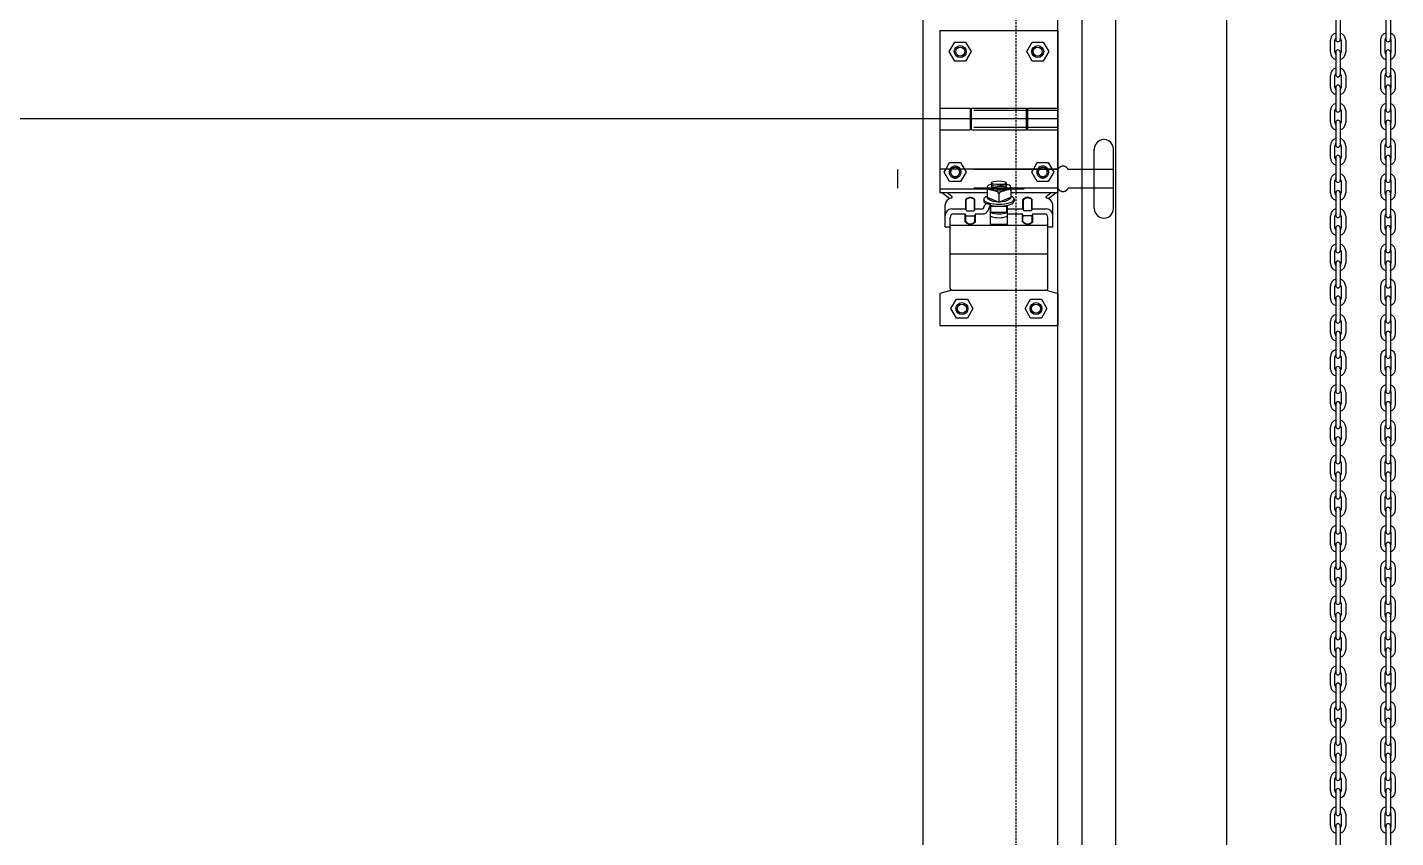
# Model space of a CAD drawing. Header units: millimetres. Extents: x 909 to 159266, y 137 to 21462.
# Drawn here: x 118598 to 119410, y 13919 to 14400 of the extents above; entities that cross this region are included whole.
import ezdxf

# ---------------------------------------------------------------- set-up
doc = ezdxf.new("R2010")
doc.units = ezdxf.units.MM
doc.header["$LTSCALE"] = 50
doc.header["$MEASUREMENT"] = 0
doc.linetypes.add('HIDDEN', pattern=[2, 1, -1])
doc.linetypes.add('HIDDEN2', pattern=[0.1875, 0.125, -0.0625])
for name, color, linetype in [('OHD Frame', 2, 'Continuous'), ('OHD Panel', 5, 'Continuous'), ('OHD Track', 4, 'Continuous')]:
    doc.layers.add(name, color=color, linetype=linetype)

# ---------------------------------------------------------------- blocks, each defined once
blk = doc.blocks.new('2인치 SIDE HINGE')
at = {"color": 8}
for p, q in [((63202.34, 107903.19, 0), (63272.34, 107903.19, 0)), ((63202.34, 107903.19, 0), (63202.34, 107807.17, 0)), ((63272.34, 107903.19, 0), (63272.34, 107807.17, 0)), ((63202.34, 107857.19, 0), (63220.34, 107857.19, 0)), ((63220.34, 107857.19, 0), (63220.34, 107844.19, 0)), ((63221.09, 107857.19, 0), (63253.59, 107857.19, 0)), ((63221.09, 107844.19, 0), (63221.09, 107857.19, 0)), ((63253.59, 107844.19, 0), (63253.59, 107857.19, 0)), ((63254.34, 107857.19, 0), (63272.34, 107857.19, 0)), ((63254.34, 107857.19, 0), (63254.34, 107844.19, 0)), ((63202.34, 107844.19, 0), (63220.34, 107844.19, 0)), ((63221.09, 107844.19, 0), (63253.59, 107844.19, 0)), ((63254.34, 107844.19, 0), (63272.34, 107844.19, 0)), ((63293.84, 107797.71, 0), (63293.84, 107832.71, 0)), ((63305.34, 107797.74, 0), (63305.34, 107832.67, 0)), ((63202.34, 107821.16, 0), (63272.34, 107821.16, 0)), ((63230.34, 107810.29, 0), (63230.34, 107804.37, 0)), ((63236.48, 107807.4, 0), (63231.24, 107809.01, 0)), ((63232.47, 107811.85, 0), (63233.17, 107811.85, 0)), ((63232.86, 107812.46, 0), (63232.98, 107812.57, 0)), ((63233.19, 107812, 0), (63232.86, 107812.33, 0)), ((63232.86, 107811.55, 0), (63233.19, 107811.87, 0)), ((63233.19, 107811.09, 0), (63232.86, 107811.42, 0)), ((63232.86, 107810.64, 0), (63233.19, 107810.97, 0)), ((63233.19, 107810.19, 0), (63232.86, 107810.51, 0)), ((63232.86, 107809.73, 0), (63233.19, 107810.06, 0)), ((63233.19, 107809.28, 0), (63232.86, 107809.6, 0)), ((63232.99, 107808.96, 0), (63233.19, 107809.15, 0)), ((63238.2, 107807.4, 0), (63243.43, 107809.01, 0)), ((63241.46, 107808.8, 0), (63241.81, 107809.15, 0)), ((63241.81, 107812, 0), (63241.48, 107812.33, 0)), ((63241.48, 107811.55, 0), (63241.81, 107811.87, 0)), ((63241.81, 107811.09, 0), (63241.48, 107811.42, 0)), ((63241.48, 107810.64, 0), (63241.81, 107810.97, 0)), ((63241.81, 107810.19, 0), (63241.48, 107810.51, 0)), ((63241.48, 107809.73, 0), (63241.81, 107810.06, 0)), ((63241.81, 107809.28, 0), (63241.48, 107809.6, 0)), ((63241.79, 107811.85, 0), (63242.21, 107811.85, 0)), ((63244.34, 107810.29, 0), (63244.34, 107804.37, 0)), ((63202.34, 107807.17, 0), (63230.34, 107807.17, 0)), ((63207.99, 107803.47, 0), (63203.34, 107807.17, 0)), ((63209.37, 107804.76, 0), (63206.34, 107807.17, 0)), ((63217.59, 107797.34, 0), (63217.59, 107802.92, 0)), ((63217.84, 107796.68, 0), (63217.84, 107802.82, 0)), ((63222.84, 107796.68, 0), (63222.84, 107802.82, 0)), ((63223.09, 107797.34, 0), (63223.09, 107802.92, 0)), ((63228.34, 107803.09, 0), (63228.34, 107801.91, 0)), ((63230.34, 107804.37, 0), (63237.34, 107801.39, 0)), ((63230.46, 107800.37, 0), (63231.6, 107800.37, 0)), ((63237.34, 107806.31, 0), (63237.34, 107801.39, 0)), ((63237.34, 107801.39, 0), (63244.34, 107804.37, 0)), ((63244.34, 107807.17, 0), (63272.34, 107807.17, 0)), ((63246.34, 107803.09, 0), (63246.34, 107801.91, 0)), ((63251.59, 107797.34, 0), (63251.59, 107802.92, 0)), ((63251.84, 107796.68, 0), (63251.84, 107802.82, 0)), ((63256.84, 107796.68, 0), (63256.84, 107802.82, 0)), ((63257.09, 107797.34, 0), (63257.09, 107802.92, 0)), ((63265.3, 107804.76, 0), (63268.34, 107807.17, 0)), ((63266.68, 107803.47, 0), (63271.34, 107807.17, 0)), ((63205.34, 107786.74, 0), (63205.34, 107799.98, 0)), ((63208.34, 107750.19, 0), (63208.34, 107792.34, 0)), ((63209.34, 107797.34, 0), (63217.59, 107797.34, 0)), ((63210.34, 107794.34, 0), (63217.34, 107794.34, 0)), ((63217.34, 107789.73, 0), (63217.34, 107794.34, 0)), ((63217.59, 107789.82, 0), (63217.59, 107793.68, 0)), ((63218.09, 107793.18, 0), (63222.59, 107793.18, 0)), ((63218.34, 107796.18, 0), (63222.34, 107796.18, 0)), ((63223.09, 107797.34, 0), (63227.89, 107797.34, 0)), ((63223.09, 107789.82, 0), (63223.09, 107793.68, 0)), ((63223.34, 107797.34, 0), (63227.89, 107797.34, 0)), ((63223.34, 107794.34, 0), (63227.89, 107794.34, 0)), ((63223.34, 107794.34, 0), (63227.89, 107794.34, 0)), ((63223.34, 107789.73, 0), (63223.34, 107794.34, 0)), ((63223.34, 107793.79, 0), (63223.34, 107793.84, 0)), ((63228.6, 107799.11, 0), (63227.89, 107797.34, 0)), ((63232.06, 107799.68, 0), (63230.67, 107796.22, 0)), ((63232.34, 107788.24, 0), (63232.34, 107799.43, 0)), ((63232.59, 107795.44, 0), (63232.59, 107798.9, 0)), ((63232.59, 107798.9, 0), (63242.09, 107798.9, 0)), ((63232.59, 107795.44, 0), (63242.09, 107795.44, 0)), ((63242.09, 107795.44, 0), (63242.09, 107798.9, 0)), ((63242.34, 107788.24, 0), (63242.34, 107799.43, 0)), ((63242.34, 107797.34, 0), (63251.59, 107797.34, 0)), ((63242.34, 107794.34, 0), (63251.34, 107794.34, 0)), ((63251.34, 107789.73, 0), (63251.34, 107794.34, 0)), ((63251.34, 107793.79, 0), (63251.34, 107793.84, 0)), ((63251.59, 107789.82, 0), (63251.59, 107793.68, 0)), ((63256.59, 107793.18, 0), (63252.09, 107793.18, 0)), ((63256.34, 107796.18, 0), (63252.34, 107796.18, 0)), ((63257.09, 107797.34, 0), (63265.34, 107797.34, 0)), ((63257.09, 107789.82, 0), (63257.09, 107793.68, 0)), ((63257.34, 107794.34, 0), (63264.34, 107794.34, 0)), ((63257.34, 107789.73, 0), (63257.34, 107794.34, 0)), ((63266.34, 107750.19, 0), (63266.34, 107792.34, 0)), ((63269.34, 107786.74, 0), (63269.34, 107799.98, 0)), ((63205.34, 107786.74, 0), (63208.34, 107786.74, 0)), ((63208.34, 107787.69, 0), (63266.34, 107787.69, 0)), ((63232.34, 107788.24, 0), (63242.34, 107788.24, 0)), ((63266.34, 107786.74, 0), (63269.34, 107786.74, 0)), ((63208.34, 107770.69, 0), (63266.34, 107770.69, 0)), ((63209.34, 107749.19, 0), (63202.34, 107747.19, 0)), ((63202.34, 107747.19, 0), (63202.34, 107728.19, 0)), ((63209.34, 107749.19, 0), (63265.34, 107749.19, 0)), ((63265.34, 107749.19, 0), (63272.34, 107747.19, 0)), ((63272.34, 107747.19, 0), (63272.34, 107728.19, 0)), ((63202.34, 107728.19, 0), (63272.34, 107728.19, 0))]:
    blk.add_line(p, q, dxfattribs=at)
at = {"color": 8, "linetype": 'HIDDEN'}
for p, q in [((63272.34, 107855.69, 0), (63202.34, 107855.69, 0)), ((63272.34, 107845.69, 0), (63202.34, 107845.69, 0)), ((63272.34, 107820.67, 0), (63177.34, 107820.67, 0)), ((63177.34, 107809.67, 0), (63177.34, 107820.67, 0)), ((63305.34, 107820.67, 0), (63278.34, 107820.67, 0)), ((63272.34, 107809.67, 0), (63177.34, 107809.67, 0)), ((63202.34, 107809.19, 0), (63272.34, 107809.19, 0)), ((63305.34, 107809.67, 0), (63278.34, 107809.67, 0))]:
    blk.add_line(p, q, dxfattribs=at)
at = {"color": 8, "elevation": 0}
for points in [[(63217.58, 107896.31), (63220.83, 107890.69), (63217.58, 107885.06), (63211.09, 107885.06), (63207.84, 107890.69), (63211.09, 107896.31)], [(63263.58, 107896.31), (63266.83, 107890.69), (63263.58, 107885.06), (63257.09, 107885.06), (63253.84, 107890.69), (63257.09, 107896.31)], [(63218.58, 107743.81), (63221.83, 107738.19), (63218.58, 107732.56), (63212.09, 107732.56), (63208.84, 107738.19), (63212.09, 107743.81)], [(63262.58, 107743.81), (63265.83, 107738.19), (63262.58, 107732.56), (63256.09, 107732.56), (63252.84, 107738.19), (63256.09, 107743.81)]]:
    blk.add_lwpolyline(points, close=True, dxfattribs=at)
for points in [[(63205.98, 107821.16), (63208.09, 107824.81), (63214.58, 107824.81), (63216.69, 107821.16)], [(63257.98, 107821.16), (63260.09, 107824.81), (63266.58, 107824.81), (63268.69, 107821.16)]]:
    blk.add_lwpolyline(points, dxfattribs=at)
at = {"color": 8, "linetype": 'HIDDEN', "elevation": 0}
for points in [[(63216.69, 107821.16), (63217.83, 107819.19), (63214.58, 107813.56), (63208.09, 107813.56), (63204.84, 107819.19), (63205.98, 107821.16)], [(63268.69, 107821.16), (63269.83, 107819.19), (63266.58, 107813.56), (63260.09, 107813.56), (63256.84, 107819.19), (63257.98, 107821.16)]]:
    blk.add_lwpolyline(points, dxfattribs=at)
at = {"color": 8}
for centre, radius in [((63214.34, 107890.69, 0), 3.53), ((63214.34, 107890.69, 0), 2.7), ((63260.34, 107890.69, 0), 3.53), ((63260.34, 107890.69, 0), 2.7), ((63215.34, 107738.19, 0), 3.53), ((63215.34, 107738.19, 0), 2.7), ((63259.34, 107738.19, 0), 3.53), ((63259.34, 107738.19, 0), 2.7)]:
    blk.add_circle(centre, radius, dxfattribs=at)
for centre, radius, start, end in [((63299.59, 107832.69, 0), 5.75, 359.8374, 180.1626), ((63211.34, 107819.19, 0), 3.53, 33.98062, 146.01938), ((63211.34, 107819.19, 0), 2.7, 47.05115, 132.94885), ((63263.34, 107819.19, 0), 3.53, 33.98062, 146.01938), ((63263.34, 107819.19, 0), 2.7, 47.05115, 132.94885), ((63231.14, 107808.2, 0), 0.811, 82.94915, 174.58609), ((63232.93, 107812.39, 0), 0.0908, 135, 225), ((63238.42, 107833.85, 0), 22.18, 255.41441, 258.0189), ((63232.93, 107811.48, 0), 0.0908, 135, 225), ((63238.42, 107832.94, 0), 22.18, 255.41441, 278.86078), ((63232.93, 107810.58, 0), 0.0908, 135, 225), ((63238.42, 107832.03, 0), 22.18, 255.41441, 278.86078), ((63232.93, 107809.67, 0), 0.0908, 135, 225), ((63238.42, 107831.13, 0), 22.18, 255.41441, 278.86078), ((63233.12, 107811.94, 0), 0.0908, 315, 45), ((63233.12, 107811.03, 0), 0.0908, 315, 45), ((63233.12, 107810.12, 0), 0.0908, 315, 45), ((63233.12, 107809.21, 0), 0.0908, 315, 45), ((63238.42, 107833.85, 0), 22.18, 265.00571, 278.86078), ((63241.55, 107812.39, 0), 0.0908, 171.36645, 225), ((63241.55, 107811.48, 0), 0.0908, 135, 225), ((63241.55, 107810.58, 0), 0.0908, 135, 225), ((63241.55, 107809.67, 0), 0.0908, 135, 225), ((63241.75, 107811.94, 0), 0.0908, 315, 45), ((63241.75, 107811.03, 0), 0.0908, 315, 45), ((63241.75, 107810.12, 0), 0.0908, 315, 45), ((63241.75, 107809.21, 0), 0.0908, 315, 45), ((63243.53, 107808.2, 0), 0.811, 5.41391, 97.05085), ((63210.2, 107799.03, 0), 4.96, 102.12174, 168.85878), ((63209.06, 107804.36, 0), 0.5, 282.12174, 51.46692), ((63220.34, 107800.35, 0), 3.76, 42.9905, 137.0095), ((63220.34, 107800.35, 0), 3.51, 44.57453, 135.42547), ((63230.46, 107798.37, 0), 2, 90, 158.12502), ((63231.6, 107799.87, 0), 0.5, 338.12502, 90), ((63236.01, 107806.14, 0), 1.34, 7.00558, 69.46818), ((63238.67, 107806.14, 0), 1.34, 110.53182, 172.99442), ((63254.34, 107800.35, 0), 3.76, 42.9905, 137.0095), ((63254.34, 107800.35, 0), 3.51, 44.57453, 135.42547), ((63265.62, 107804.36, 0), 0.5, 128.53308, 257.87826), ((63264.47, 107799.03, 0), 4.96, 11.14122, 77.87826), ((63209.34, 107793.34, 0), 4, 90, 180), ((63210.34, 107792.34, 0), 2, 90, 180), ((63216.5, 107793.65, 0), 1.09, 2.0148, 39.6589), ((63216.75, 107796.65, 0), 1.09, 2.0148, 39.6589), ((63218.09, 107793.68, 0), 0.5, 180, 270), ((63218.34, 107796.68, 0), 0.5, 180, 270), ((63222.34, 107796.68, 0), 0.5, 270, 0), ((63222.59, 107793.68, 0), 0.5, 270, 0), ((63223.93, 107796.65, 0), 1.09, 140.3411, 177.9852), ((63224.18, 107793.65, 0), 1.09, 140.3411, 177.9852), ((63227.89, 107797.34, 0), 3, 270, 338.12502), ((63237.34, 107808.47, 0), 14.09, 249.21994, 290.78006), ((63237.34, 107806.19, 0), 14.09, 249.21994, 290.78006), ((63250.5, 107793.65, 0), 1.09, 2.0148, 39.6589), ((63250.75, 107796.65, 0), 1.09, 2.0148, 39.6589), ((63252.09, 107793.68, 0), 0.5, 180, 270), ((63252.34, 107796.68, 0), 0.5, 180, 270), ((63256.34, 107796.68, 0), 0.5, 270, 360), ((63256.59, 107793.68, 0), 0.5, 270, 0), ((63257.93, 107796.65, 0), 1.09, 140.3411, 177.9852), ((63258.18, 107793.65, 0), 1.09, 140.3411, 177.9852), ((63264.34, 107792.34, 0), 2, 0, 90), ((63265.34, 107793.34, 0), 4, 0, 90), ((63299.59, 107797.69, 0), 5.75, 179.8374, 0.1626), ((63220.34, 107792, 0), 3.76, 217.06391, 322.93609), ((63220.34, 107792, 0), 3.51, 218.41121, 321.58879), ((63254.34, 107792, 0), 3.76, 217.06391, 322.93609), ((63254.34, 107792, 0), 3.51, 218.41121, 321.58879), ((63209.34, 107750.19, 0), 1, 180, 270), ((63265.34, 107750.19, 0), 1, 270, 0)]:
    blk.add_arc(centre, radius, start, end, dxfattribs=at)
at = {"color": 8, "linetype": 'HIDDEN'}
for centre, radius, start, end in [((63211.34, 107819.19, 0), 3.53, 146.01938, 33.98062), ((63211.34, 107819.19, 0), 2.7, 132.94885, 47.05115), ((63263.34, 107819.19, 0), 3.53, 146.01938, 33.98062), ((63263.34, 107819.19, 0), 2.7, 132.94885, 47.05115), ((63275.34, 107819.43, 0), 3.25, 22.49622, 157.50378), ((63275.34, 107810.92, 0), 3.25, 202.49622, 337.50378)]:
    blk.add_arc(centre, radius, start, end, dxfattribs=at)
at = {"color": 8}
for centre, major_axis, ratio, start_param, end_param in [((63237.34, 107810.29, 0), (-7, 0), 0.311178, 5.481577, 10.226387), ((63237.34, 107809.25, 0), (-4.5, 0), 0.246975, 0.264484, 3.078253), ((63237.34, 107803.09, 0), (-9, 0), 0.331338, 5.603511, 10.104452), ((63237.34, 107801.91, 0), (-9, 0), 0.331338, 0, 0.583751), ((63237.34, 107801.91, 0), (-9, 0), 0.331338, 0.935022, 3.141593)]:
    blk.add_ellipse(centre, major_axis=major_axis, ratio=ratio, start_param=start_param, end_param=end_param, dxfattribs=at)
blk.add_ellipse((63237.34, 107812.85, 0), major_axis=(-4.5, 0), ratio=0.246975, dxfattribs=at)
at = {"color": 8, "extrusion": (0, 0, -1)}
blk.add_ellipse((63237.34, 107804.37, 0), major_axis=(7, 0), ratio=0.426006, start_param=6.283185, end_param=9.424778, dxfattribs=at)

msp = doc.modelspace()

# ---------------------------------------------------------------- linework, layer by layer
at = {"linetype": 'Continuous'}
msp.add_line((119129.35, 10326.51), (119129.35, 14798.56), dxfattribs=at)
msp.add_line((119209.35, 10273.56), (119209.35, 14798.56))
at = {"color": 7, "linetype": 'Continuous'}
for p, q in [((119374.13, 14406.01), (119374.13, 14392.68)), ((119376.8, 14406.01), (119376.8, 14392.68)), ((119403.88, 14406.01), (119403.88, 14392.68)), ((119406.55, 14406.01), (119406.55, 14392.68)), ((119371, 14385.14), (119371, 14392.21)), ((119373.67, 14385.14), (119373.67, 14392.21)), ((119374.13, 14385.14), (119374.13, 14371.81)), ((119376.8, 14385.14), (119376.8, 14371.81)), ((119377.4, 14392.21), (119377.4, 14385.14)), ((119380.07, 14392.21), (119380.07, 14385.14)), ((119400.61, 14392.21), (119400.61, 14385.14)), ((119403.28, 14392.21), (119403.28, 14385.14)), ((119403.88, 14385.14), (119403.88, 14371.81)), ((119406.55, 14385.14), (119406.55, 14371.81)), ((119407.01, 14385.14), (119407.01, 14392.21)), ((119409.68, 14385.14), (119409.68, 14392.21)), ((119371, 14364.28), (119371, 14371.34)), ((119373.67, 14364.28), (119373.67, 14371.34)), ((119377.4, 14371.34), (119377.4, 14364.28)), ((119380.07, 14371.34), (119380.07, 14364.28)), ((119400.61, 14371.34), (119400.61, 14364.28)), ((119403.28, 14371.34), (119403.28, 14364.28)), ((119407.01, 14364.28), (119407.01, 14371.34)), ((119409.68, 14364.28), (119409.68, 14371.34)), ((119374.13, 14364.28), (119374.13, 14350.94)), ((119376.8, 14364.28), (119376.8, 14350.94)), ((119403.88, 14364.28), (119403.88, 14350.94)), ((119406.55, 14364.28), (119406.55, 14350.94)), ((119371, 14343.41), (119371, 14350.48)), ((119373.67, 14343.41), (119373.67, 14350.48)), ((119377.4, 14350.48), (119377.4, 14343.41)), ((119380.07, 14350.48), (119380.07, 14343.41)), ((119400.61, 14350.48), (119400.61, 14343.41)), ((119403.28, 14350.48), (119403.28, 14343.41)), ((119407.01, 14343.41), (119407.01, 14350.48)), ((119409.68, 14343.41), (119409.68, 14350.48)), ((119374.13, 14343.41), (119374.13, 14330.08)), ((119376.8, 14343.41), (119376.8, 14330.08)), ((119403.88, 14343.41), (119403.88, 14330.08)), ((119406.55, 14343.41), (119406.55, 14330.08)), ((119371, 14322.54), (119371, 14329.61)), ((119373.67, 14322.54), (119373.67, 14329.61)), ((119377.4, 14329.61), (119377.4, 14322.54)), ((119380.07, 14329.61), (119380.07, 14322.54)), ((119400.61, 14329.61), (119400.61, 14322.54)), ((119403.28, 14329.61), (119403.28, 14322.54)), ((119407.01, 14322.54), (119407.01, 14329.61)), ((119409.68, 14322.54), (119409.68, 14329.61)), ((119374.13, 14322.54), (119374.13, 14309.21)), ((119376.8, 14322.54), (119376.8, 14309.21)), ((119403.88, 14322.54), (119403.88, 14309.21)), ((119406.55, 14322.54), (119406.55, 14309.21)), ((119371, 14301.68), (119371, 14308.74)), ((119373.67, 14301.68), (119373.67, 14308.74)), ((119377.4, 14308.74), (119377.4, 14301.68)), ((119380.07, 14308.74), (119380.07, 14301.68)), ((119400.61, 14308.74), (119400.61, 14301.68)), ((119403.28, 14308.74), (119403.28, 14301.68)), ((119407.01, 14301.68), (119407.01, 14308.74)), ((119409.68, 14301.68), (119409.68, 14308.74)), ((119374.13, 14301.68), (119374.13, 14288.34)), ((119376.8, 14301.68), (119376.8, 14288.34)), ((119403.88, 14301.68), (119403.88, 14288.34)), ((119406.55, 14301.68), (119406.55, 14288.34)), ((119371, 14280.81), (119371, 14287.88)), ((119373.67, 14280.81), (119373.67, 14287.88)), ((119377.4, 14287.88), (119377.4, 14280.81)), ((119380.07, 14287.88), (119380.07, 14280.81)), ((119400.61, 14287.88), (119400.61, 14280.81)), ((119403.28, 14287.88), (119403.28, 14280.81)), ((119407.01, 14280.81), (119407.01, 14287.88)), ((119409.68, 14280.81), (119409.68, 14287.88)), ((119374.13, 14280.81), (119374.13, 14267.48)), ((119376.8, 14280.81), (119376.8, 14267.48)), ((119403.88, 14280.81), (119403.88, 14267.48)), ((119406.55, 14280.81), (119406.55, 14267.48)), ((119371, 14259.94), (119371, 14267.01)), ((119373.67, 14259.94), (119373.67, 14267.01)), ((119377.4, 14267.01), (119377.4, 14259.94)), ((119380.07, 14267.01), (119380.07, 14259.94)), ((119400.61, 14267.01), (119400.61, 14259.94)), ((119403.28, 14267.01), (119403.28, 14259.94)), ((119407.01, 14259.94), (119407.01, 14267.01)), ((119409.68, 14259.94), (119409.68, 14267.01)), ((119374.13, 14259.94), (119374.13, 14246.61)), ((119376.8, 14259.94), (119376.8, 14246.61)), ((119403.88, 14259.94), (119403.88, 14246.61)), ((119406.55, 14259.94), (119406.55, 14246.61)), ((119371, 14239.08), (119371, 14246.14)), ((119373.67, 14239.08), (119373.67, 14246.14)), ((119374.13, 14239.08), (119374.13, 14225.74)), ((119376.8, 14239.08), (119376.8, 14225.74)), ((119377.4, 14246.14), (119377.4, 14239.08)), ((119380.07, 14246.14), (119380.07, 14239.08)), ((119400.61, 14246.14), (119400.61, 14239.08)), ((119403.28, 14246.14), (119403.28, 14239.08)), ((119403.88, 14239.08), (119403.88, 14225.74)), ((119406.55, 14239.08), (119406.55, 14225.74)), ((119407.01, 14239.08), (119407.01, 14246.14)), ((119409.68, 14239.08), (119409.68, 14246.14)), ((119371, 14218.21), (119371, 14225.28)), ((119373.67, 14218.21), (119373.67, 14225.28)), ((119377.4, 14225.28), (119377.4, 14218.21)), ((119380.07, 14225.28), (119380.07, 14218.21)), ((119400.61, 14225.28), (119400.61, 14218.21)), ((119403.28, 14225.28), (119403.28, 14218.21)), ((119407.01, 14218.21), (119407.01, 14225.28)), ((119409.68, 14218.21), (119409.68, 14225.28)), ((119374.13, 14218.21), (119374.13, 14204.88)), ((119376.8, 14218.21), (119376.8, 14204.88)), ((119403.88, 14218.21), (119403.88, 14204.88)), ((119406.55, 14218.21), (119406.55, 14204.88)), ((119371, 14197.34), (119371, 14204.41)), ((119373.67, 14197.34), (119373.67, 14204.41)), ((119377.4, 14204.41), (119377.4, 14197.34)), ((119380.07, 14204.41), (119380.07, 14197.34)), ((119400.61, 14204.41), (119400.61, 14197.34)), ((119403.28, 14204.41), (119403.28, 14197.34)), ((119407.01, 14197.34), (119407.01, 14204.41)), ((119409.68, 14197.34), (119409.68, 14204.41)), ((119374.13, 14197.34), (119374.13, 14184.01)), ((119376.8, 14197.34), (119376.8, 14184.01)), ((119403.88, 14197.34), (119403.88, 14184.01)), ((119406.55, 14197.34), (119406.55, 14184.01)), ((119371, 14176.48), (119371, 14183.54)), ((119373.67, 14176.48), (119373.67, 14183.54)), ((119377.4, 14183.54), (119377.4, 14176.48)), ((119380.07, 14183.54), (119380.07, 14176.48)), ((119400.61, 14183.54), (119400.61, 14176.48)), ((119403.28, 14183.54), (119403.28, 14176.48)), ((119407.01, 14176.48), (119407.01, 14183.54)), ((119409.68, 14176.48), (119409.68, 14183.54)), ((119374.13, 14176.48), (119374.13, 14163.14)), ((119376.8, 14176.48), (119376.8, 14163.14)), ((119403.88, 14176.48), (119403.88, 14163.14)), ((119406.55, 14176.48), (119406.55, 14163.14)), ((119371, 14155.61), (119371, 14162.67)), ((119373.67, 14155.61), (119373.67, 14162.67)), ((119377.4, 14162.67), (119377.4, 14155.61)), ((119380.07, 14162.67), (119380.07, 14155.61)), ((119400.61, 14162.67), (119400.61, 14155.61)), ((119403.28, 14162.67), (119403.28, 14155.61)), ((119407.01, 14155.61), (119407.01, 14162.67)), ((119409.68, 14155.61), (119409.68, 14162.67)), ((119374.13, 14155.61), (119374.13, 14142.27)), ((119376.8, 14155.61), (119376.8, 14142.27)), ((119403.88, 14155.61), (119403.88, 14142.27)), ((119406.55, 14155.61), (119406.55, 14142.27)), ((119371, 14134.74), (119371, 14141.81)), ((119373.67, 14134.74), (119373.67, 14141.81)), ((119377.4, 14141.81), (119377.4, 14134.74)), ((119380.07, 14141.81), (119380.07, 14134.74)), ((119400.61, 14141.81), (119400.61, 14134.74)), ((119403.28, 14141.81), (119403.28, 14134.74)), ((119407.01, 14134.74), (119407.01, 14141.81)), ((119409.68, 14134.74), (119409.68, 14141.81)), ((119374.13, 14134.74), (119374.13, 14121.41)), ((119376.8, 14134.74), (119376.8, 14121.41)), ((119403.88, 14134.74), (119403.88, 14121.41)), ((119406.55, 14134.74), (119406.55, 14121.41)), ((119371, 14113.87), (119371, 14120.94)), ((119373.67, 14113.87), (119373.67, 14120.94)), ((119377.4, 14120.94), (119377.4, 14113.87)), ((119380.07, 14120.94), (119380.07, 14113.87)), ((119400.61, 14120.94), (119400.61, 14113.87)), ((119403.28, 14120.94), (119403.28, 14113.87)), ((119407.01, 14113.87), (119407.01, 14120.94)), ((119409.68, 14113.87), (119409.68, 14120.94)), ((119374.13, 14113.87), (119374.13, 14100.54)), ((119376.8, 14113.87), (119376.8, 14100.54)), ((119403.88, 14113.87), (119403.88, 14100.54)), ((119406.55, 14113.87), (119406.55, 14100.54)), ((119371, 14093.01), (119371, 14100.07)), ((119373.67, 14093.01), (119373.67, 14100.07)), ((119374.13, 14093.01), (119374.13, 14079.67)), ((119376.8, 14093.01), (119376.8, 14079.67)), ((119377.4, 14100.07), (119377.4, 14093.01)), ((119380.07, 14100.07), (119380.07, 14093.01)), ((119400.61, 14100.07), (119400.61, 14093.01)), ((119403.28, 14100.07), (119403.28, 14093.01)), ((119403.88, 14093.01), (119403.88, 14079.67)), ((119406.55, 14093.01), (119406.55, 14079.67)), ((119407.01, 14093.01), (119407.01, 14100.07)), ((119409.68, 14093.01), (119409.68, 14100.07)), ((119371, 14072.14), (119371, 14079.21)), ((119373.67, 14072.14), (119373.67, 14079.21)), ((119377.4, 14079.21), (119377.4, 14072.14)), ((119380.07, 14079.21), (119380.07, 14072.14)), ((119400.61, 14079.21), (119400.61, 14072.14)), ((119403.28, 14079.21), (119403.28, 14072.14)), ((119407.01, 14072.14), (119407.01, 14079.21)), ((119409.68, 14072.14), (119409.68, 14079.21)), ((119374.13, 14072.14), (119374.13, 14058.81)), ((119376.8, 14072.14), (119376.8, 14058.81)), ((119403.88, 14072.14), (119403.88, 14058.81)), ((119406.55, 14072.14), (119406.55, 14058.81)), ((119371, 14051.27), (119371, 14058.34)), ((119373.67, 14051.27), (119373.67, 14058.34)), ((119377.4, 14058.34), (119377.4, 14051.27)), ((119380.07, 14058.34), (119380.07, 14051.27)), ((119400.61, 14058.34), (119400.61, 14051.27)), ((119403.28, 14058.34), (119403.28, 14051.27)), ((119407.01, 14051.27), (119407.01, 14058.34)), ((119409.68, 14051.27), (119409.68, 14058.34)), ((119374.13, 14051.27), (119374.13, 14037.94)), ((119376.8, 14051.27), (119376.8, 14037.94)), ((119403.88, 14051.27), (119403.88, 14037.94)), ((119406.55, 14051.27), (119406.55, 14037.94)), ((119371, 14030.41), (119371, 14037.47)), ((119373.67, 14030.41), (119373.67, 14037.47)), ((119377.4, 14037.47), (119377.4, 14030.41)), ((119380.07, 14037.47), (119380.07, 14030.41)), ((119400.61, 14037.47), (119400.61, 14030.41)), ((119403.28, 14037.47), (119403.28, 14030.41)), ((119407.01, 14030.41), (119407.01, 14037.47)), ((119409.68, 14030.41), (119409.68, 14037.47)), ((119374.13, 14030.41), (119374.13, 14017.07)), ((119376.8, 14030.41), (119376.8, 14017.07)), ((119403.88, 14030.41), (119403.88, 14017.07)), ((119406.55, 14030.41), (119406.55, 14017.07)), ((119371, 14009.54), (119371, 14016.61)), ((119373.67, 14009.54), (119373.67, 14016.61)), ((119377.4, 14016.61), (119377.4, 14009.54)), ((119380.07, 14016.61), (119380.07, 14009.54)), ((119400.61, 14016.61), (119400.61, 14009.54)), ((119403.28, 14016.61), (119403.28, 14009.54)), ((119407.01, 14009.54), (119407.01, 14016.61)), ((119409.68, 14009.54), (119409.68, 14016.61)), ((119374.13, 14009.54), (119374.13, 13996.21)), ((119376.8, 14009.54), (119376.8, 13996.21)), ((119403.88, 14009.54), (119403.88, 13996.21)), ((119406.55, 14009.54), (119406.55, 13996.21)), ((119371, 13988.67), (119371, 13995.74)), ((119373.67, 13988.67), (119373.67, 13995.74)), ((119377.4, 13995.74), (119377.4, 13988.67)), ((119380.07, 13995.74), (119380.07, 13988.67)), ((119400.61, 13995.74), (119400.61, 13988.67)), ((119403.28, 13995.74), (119403.28, 13988.67)), ((119407.01, 13988.67), (119407.01, 13995.74)), ((119409.68, 13988.67), (119409.68, 13995.74)), ((119374.13, 13988.67), (119374.13, 13975.34)), ((119376.8, 13988.67), (119376.8, 13975.34)), ((119403.88, 13988.67), (119403.88, 13975.34)), ((119406.55, 13988.67), (119406.55, 13975.34)), ((119371, 13967.81), (119371, 13974.87)), ((119373.67, 13967.81), (119373.67, 13974.87)), ((119377.4, 13974.87), (119377.4, 13967.81)), ((119380.07, 13974.87), (119380.07, 13967.81)), ((119400.61, 13974.87), (119400.61, 13967.81)), ((119403.28, 13974.87), (119403.28, 13967.81)), ((119407.01, 13967.81), (119407.01, 13974.87)), ((119409.68, 13967.81), (119409.68, 13974.87)), ((119374.13, 13967.81), (119374.13, 13954.47)), ((119376.8, 13967.81), (119376.8, 13954.47)), ((119403.88, 13967.81), (119403.88, 13954.47)), ((119406.55, 13967.81), (119406.55, 13954.47)), ((119371, 13946.94), (119371, 13954.01)), ((119373.67, 13946.94), (119373.67, 13954.01)), ((119377.4, 13954.01), (119377.4, 13946.94)), ((119380.07, 13954.01), (119380.07, 13946.94)), ((119400.61, 13954.01), (119400.61, 13946.94)), ((119403.28, 13954.01), (119403.28, 13946.94)), ((119407.01, 13946.94), (119407.01, 13954.01)), ((119409.68, 13946.94), (119409.68, 13954.01)), ((119374.13, 13946.94), (119374.13, 13933.61)), ((119376.8, 13946.94), (119376.8, 13933.61)), ((119403.88, 13946.94), (119403.88, 13933.61)), ((119406.55, 13946.94), (119406.55, 13933.61)), ((119371, 13926.07), (119371, 13933.14)), ((119373.67, 13926.07), (119373.67, 13933.14)), ((119377.4, 13933.14), (119377.4, 13926.07)), ((119380.07, 13933.14), (119380.07, 13926.07)), ((119400.61, 13933.14), (119400.61, 13926.07)), ((119403.28, 13933.14), (119403.28, 13926.07)), ((119407.01, 13926.07), (119407.01, 13933.14)), ((119409.68, 13926.07), (119409.68, 13933.14)), ((119374.13, 13926.07), (119374.13, 13912.74)), ((119376.8, 13926.07), (119376.8, 13912.74)), ((119403.88, 13926.07), (119403.88, 13912.74)), ((119406.55, 13926.07), (119406.55, 13912.74))]:
    msp.add_line(p, q, dxfattribs=at)
for centre, radius, start, end in [((119375.47, 14392.21), 4.47, 106.47683, 180), ((119375.47, 14392.21), 1.8, 134.94221, 180), ((119375.47, 14392.68), 1.33, 180, 0), ((119375.6, 14392.21), 4.47, 0, 73.52317), ((119375.6, 14392.21), 1.8, 0, 45.05779), ((119405.08, 14392.21), 4.47, 106.47683, 180), ((119405.08, 14392.21), 1.8, 134.94221, 180), ((119405.21, 14392.68), 1.33, 180, 0), ((119405.21, 14392.21), 4.47, 0, 73.52317), ((119405.21, 14392.21), 1.8, 0, 45.05779), ((119375.47, 14385.14), 4.47, 180, 253.52317), ((119375.47, 14385.14), 1.8, 180, 225.05779), ((119375.47, 14385.14), 1.33, 0, 180), ((119375.6, 14385.14), 4.47, 286.47683, 0), ((119375.6, 14385.14), 1.8, 314.94221, 0), ((119405.08, 14385.14), 4.47, 180, 253.52317), ((119405.08, 14385.14), 1.8, 180, 225.05779), ((119405.21, 14385.14), 1.33, 0, 180), ((119405.21, 14385.14), 4.47, 286.47683, 0), ((119405.21, 14385.14), 1.8, 314.94221, 0), ((119375.47, 14371.34), 4.47, 106.47683, 180), ((119375.47, 14371.34), 1.8, 134.94221, 180), ((119375.47, 14371.81), 1.33, 180, 0), ((119375.6, 14371.34), 4.47, 0, 73.52317), ((119375.6, 14371.34), 1.8, 0, 45.05779), ((119405.08, 14371.34), 4.47, 106.47683, 180), ((119405.08, 14371.34), 1.8, 134.94221, 180), ((119405.21, 14371.81), 1.33, 180, 0), ((119405.21, 14371.34), 4.47, 0, 73.52317), ((119405.21, 14371.34), 1.8, 0, 45.05779), ((119375.47, 14364.28), 4.47, 180, 253.52317), ((119375.47, 14364.28), 1.8, 180, 225.05779), ((119375.47, 14364.28), 1.33, 0, 180), ((119375.6, 14364.28), 4.47, 286.47683, 0), ((119375.6, 14364.28), 1.8, 314.94221, 0), ((119405.08, 14364.28), 4.47, 180, 253.52317), ((119405.08, 14364.28), 1.8, 180, 225.05779), ((119405.21, 14364.28), 1.33, 0, 180), ((119405.21, 14364.28), 4.47, 286.47683, 0), ((119405.21, 14364.28), 1.8, 314.94221, 0), ((119375.47, 14350.48), 4.47, 106.47683, 180), ((119375.47, 14350.48), 1.8, 134.94221, 180), ((119375.6, 14350.48), 4.47, 0, 73.52317), ((119375.6, 14350.48), 1.8, 0, 45.05779), ((119405.08, 14350.48), 4.47, 106.47683, 180), ((119405.08, 14350.48), 1.8, 134.94221, 180), ((119405.21, 14350.48), 4.47, 0, 73.52317), ((119405.21, 14350.48), 1.8, 0, 45.05779), ((119375.47, 14350.94), 1.33, 180, 0), ((119375.47, 14343.41), 1.33, 0, 180), ((119405.21, 14350.94), 1.33, 180, 0), ((119405.21, 14343.41), 1.33, 0, 180), ((119375.47, 14343.41), 4.47, 180, 253.52317), ((119375.47, 14343.41), 1.8, 180, 225.05779), ((119375.6, 14343.41), 4.47, 286.47683, 0), ((119375.6, 14343.41), 1.8, 314.94221, 0), ((119405.08, 14343.41), 4.47, 180, 253.52317), ((119405.08, 14343.41), 1.8, 180, 225.05779), ((119405.21, 14343.41), 4.47, 286.47683, 0), ((119405.21, 14343.41), 1.8, 314.94221, 0), ((119375.47, 14329.61), 4.47, 106.47683, 180), ((119375.47, 14329.61), 1.8, 134.94221, 180), ((119375.47, 14330.08), 1.33, 180, 0), ((119375.6, 14329.61), 4.47, 0, 73.52317), ((119375.6, 14329.61), 1.8, 0, 45.05779), ((119405.08, 14329.61), 4.47, 106.47683, 180), ((119405.08, 14329.61), 1.8, 134.94221, 180), ((119405.21, 14330.08), 1.33, 180, 0), ((119405.21, 14329.61), 4.47, 0, 73.52317), ((119405.21, 14329.61), 1.8, 0, 45.05779), ((119375.47, 14322.54), 4.47, 180, 253.52317), ((119375.47, 14322.54), 1.8, 180, 225.05779), ((119375.47, 14322.54), 1.33, 0, 180), ((119375.6, 14322.54), 4.47, 286.47683, 0), ((119375.6, 14322.54), 1.8, 314.94221, 0), ((119405.08, 14322.54), 4.47, 180, 253.52317), ((119405.08, 14322.54), 1.8, 180, 225.05779), ((119405.21, 14322.54), 1.33, 0, 180), ((119405.21, 14322.54), 4.47, 286.47683, 0), ((119405.21, 14322.54), 1.8, 314.94221, 0), ((119375.47, 14308.74), 4.47, 106.47683, 180), ((119375.6, 14308.74), 4.47, 0, 73.52317), ((119405.08, 14308.74), 4.47, 106.47683, 180), ((119405.21, 14308.74), 4.47, 0, 73.52317), ((119375.47, 14308.74), 1.8, 134.94221, 180), ((119375.47, 14309.21), 1.33, 180, 0), ((119375.6, 14308.74), 1.8, 0, 45.05779), ((119405.08, 14308.74), 1.8, 134.94221, 180), ((119405.21, 14309.21), 1.33, 180, 0), ((119405.21, 14308.74), 1.8, 0, 45.05779), ((119375.47, 14301.66), 4.47, 180, 253.52317), ((119375.47, 14301.68), 1.8, 180, 225.05779), ((119375.47, 14301.66), 1.8, 180, 225.05779), ((119375.47, 14301.68), 1.33, 0, 180), ((119375.6, 14301.68), 1.8, 314.94221, 0), ((119375.6, 14301.66), 4.47, 286.47683, 0), ((119405.08, 14301.66), 4.47, 180, 253.52317), ((119405.08, 14301.68), 1.8, 180, 225.05779), ((119405.08, 14301.66), 1.8, 180, 225.05779), ((119405.21, 14301.68), 1.33, 0, 180), ((119405.21, 14301.66), 4.47, 286.47683, 0), ((119405.21, 14301.68), 1.8, 314.94221, 0), ((119375.47, 14287.88), 4.47, 106.47683, 180), ((119375.47, 14287.88), 1.8, 134.94221, 180), ((119375.47, 14288.34), 1.33, 180, 0), ((119375.6, 14287.88), 4.47, 0, 73.52317), ((119375.6, 14287.88), 1.8, 0, 45.05779), ((119405.08, 14287.88), 4.47, 106.47683, 180), ((119405.08, 14287.88), 1.8, 134.94221, 180), ((119405.21, 14288.34), 1.33, 180, 0), ((119405.21, 14287.88), 4.47, 0, 73.52317), ((119405.21, 14287.88), 1.8, 0, 45.05779), ((119375.47, 14280.79), 4.47, 180, 253.52317), ((119375.47, 14280.81), 1.8, 180, 225.05779), ((119375.47, 14280.79), 1.8, 180, 225.05779), ((119375.47, 14280.81), 1.33, 0, 180), ((119375.6, 14280.81), 1.8, 314.94221, 0), ((119375.6, 14280.79), 4.47, 286.47683, 0), ((119405.08, 14280.79), 4.47, 180, 253.52317), ((119405.08, 14280.81), 1.8, 180, 225.05779), ((119405.08, 14280.79), 1.8, 180, 225.05779), ((119405.21, 14280.81), 1.33, 0, 180), ((119405.21, 14280.79), 4.47, 286.47683, 0), ((119405.21, 14280.81), 1.8, 314.94221, 0), ((119375.47, 14267.01), 4.47, 106.47683, 180), ((119375.6, 14267.01), 4.47, 0, 73.52317), ((119405.08, 14267.01), 4.47, 106.47683, 180), ((119405.21, 14267.01), 4.47, 0, 73.52317), ((119375.47, 14267.01), 1.8, 134.94221, 180), ((119375.47, 14267.48), 1.33, 180, 0), ((119375.6, 14267.01), 1.8, 0, 45.05779), ((119405.08, 14267.01), 1.8, 134.94221, 180), ((119405.21, 14267.48), 1.33, 180, 0), ((119405.21, 14267.01), 1.8, 0, 45.05779), ((119375.47, 14259.94), 4.47, 180, 253.52317), ((119375.47, 14259.94), 1.8, 180, 225.05779), ((119375.47, 14259.94), 1.33, 0, 180), ((119375.6, 14259.94), 4.47, 286.47683, 0), ((119375.6, 14259.94), 1.8, 314.94221, 0), ((119405.08, 14259.94), 4.47, 180, 253.52317), ((119405.08, 14259.94), 1.8, 180, 225.05779), ((119405.21, 14259.94), 1.33, 0, 180), ((119405.21, 14259.94), 4.47, 286.47683, 0), ((119405.21, 14259.94), 1.8, 314.94221, 0), ((119375.47, 14246.14), 4.47, 106.47683, 180), ((119375.47, 14246.14), 1.8, 134.94221, 180), ((119375.47, 14246.61), 1.33, 180, 0), ((119375.6, 14246.14), 4.47, 0, 73.52317), ((119375.6, 14246.14), 1.8, 0, 45.05779), ((119405.08, 14246.14), 4.47, 106.47683, 180), ((119405.08, 14246.14), 1.8, 134.94221, 180), ((119405.21, 14246.61), 1.33, 180, 0), ((119405.21, 14246.14), 4.47, 0, 73.52317), ((119405.21, 14246.14), 1.8, 0, 45.05779), ((119375.47, 14239.08), 4.47, 180, 253.52317), ((119375.47, 14239.08), 1.8, 180, 225.05779), ((119375.47, 14239.08), 1.33, 0, 180), ((119375.6, 14239.08), 4.47, 286.47683, 0), ((119375.6, 14239.08), 1.8, 314.94221, 0), ((119405.08, 14239.08), 4.47, 180, 253.52317), ((119405.08, 14239.08), 1.8, 180, 225.05779), ((119405.21, 14239.08), 1.33, 0, 180), ((119405.21, 14239.08), 4.47, 286.47683, 0), ((119405.21, 14239.08), 1.8, 314.94221, 0), ((119375.47, 14225.28), 4.47, 106.47683, 180), ((119375.47, 14225.28), 1.8, 134.94221, 180), ((119375.47, 14225.74), 1.33, 180, 0), ((119375.6, 14225.28), 4.47, 0, 73.52317), ((119375.6, 14225.28), 1.8, 0, 45.05779), ((119405.08, 14225.28), 4.47, 106.47683, 180), ((119405.08, 14225.28), 1.8, 134.94221, 180), ((119405.21, 14225.74), 1.33, 180, 0), ((119405.21, 14225.28), 4.47, 0, 73.52317), ((119405.21, 14225.28), 1.8, 0, 45.05779), ((119375.47, 14218.21), 4.47, 180, 253.52317), ((119375.47, 14218.21), 1.8, 180, 225.05779), ((119375.47, 14218.21), 1.33, 0, 180), ((119375.6, 14218.21), 4.47, 286.47683, 0), ((119375.6, 14218.21), 1.8, 314.94221, 0), ((119405.08, 14218.21), 4.47, 180, 253.52317), ((119405.08, 14218.21), 1.8, 180, 225.05779), ((119405.21, 14218.21), 1.33, 0, 180), ((119405.21, 14218.21), 4.47, 286.47683, 0), ((119405.21, 14218.21), 1.8, 314.94221, 0), ((119375.47, 14204.41), 4.47, 106.47683, 180), ((119375.47, 14204.41), 1.8, 134.94221, 180), ((119375.6, 14204.41), 4.47, 0, 73.52317), ((119375.6, 14204.41), 1.8, 0, 45.05779), ((119405.08, 14204.41), 4.47, 106.47683, 180), ((119405.08, 14204.41), 1.8, 134.94221, 180), ((119405.21, 14204.41), 4.47, 0, 73.52317), ((119405.21, 14204.41), 1.8, 0, 45.05779), ((119375.47, 14204.88), 1.33, 180, 0), ((119375.47, 14197.34), 1.33, 0, 180), ((119405.21, 14204.88), 1.33, 180, 0), ((119405.21, 14197.34), 1.33, 0, 180), ((119375.47, 14197.34), 4.47, 180, 253.52317), ((119375.47, 14197.34), 1.8, 180, 225.05779), ((119375.6, 14197.34), 4.47, 286.47683, 0), ((119375.6, 14197.34), 1.8, 314.94221, 0), ((119405.08, 14197.34), 4.47, 180, 253.52317), ((119405.08, 14197.34), 1.8, 180, 225.05779), ((119405.21, 14197.34), 4.47, 286.47683, 0), ((119405.21, 14197.34), 1.8, 314.94221, 0), ((119375.47, 14183.54), 4.47, 106.47683, 180), ((119375.47, 14183.54), 1.8, 134.94221, 180), ((119375.47, 14184.01), 1.33, 180, 0), ((119375.6, 14183.54), 4.47, 0, 73.52317), ((119375.6, 14183.54), 1.8, 0, 45.05779), ((119405.08, 14183.54), 4.47, 106.47683, 180), ((119405.08, 14183.54), 1.8, 134.94221, 180), ((119405.21, 14184.01), 1.33, 180, 0), ((119405.21, 14183.54), 4.47, 0, 73.52317), ((119405.21, 14183.54), 1.8, 0, 45.05779), ((119375.47, 14176.46), 4.47, 180, 253.52317), ((119375.47, 14176.48), 1.8, 180, 225.05779), ((119375.47, 14176.46), 1.8, 180, 225.05779), ((119375.47, 14176.48), 1.33, 0, 180), ((119375.6, 14176.48), 1.8, 314.94221, 0), ((119375.6, 14176.46), 4.47, 286.47683, 0), ((119405.08, 14176.46), 4.47, 180, 253.52317), ((119405.08, 14176.48), 1.8, 180, 225.05779), ((119405.08, 14176.46), 1.8, 180, 225.05779), ((119405.21, 14176.48), 1.33, 0, 180), ((119405.21, 14176.46), 4.47, 286.47683, 0), ((119405.21, 14176.48), 1.8, 314.94221, 0), ((119375.47, 14162.67), 4.47, 106.47683, 180), ((119375.6, 14162.67), 4.47, 0, 73.52317), ((119405.08, 14162.67), 4.47, 106.47683, 180), ((119405.21, 14162.67), 4.47, 0, 73.52317), ((119375.47, 14162.67), 1.8, 134.94221, 180), ((119375.47, 14163.14), 1.33, 180, 0), ((119375.47, 14155.61), 1.33, 0, 180), ((119375.6, 14162.67), 1.8, 0, 45.05779), ((119405.08, 14162.67), 1.8, 134.94221, 180), ((119405.21, 14163.14), 1.33, 180, 0), ((119405.21, 14155.61), 1.33, 0, 180), ((119405.21, 14162.67), 1.8, 0, 45.05779), ((119375.47, 14155.61), 4.47, 180, 253.52317), ((119375.47, 14155.61), 1.8, 180, 225.05779), ((119375.6, 14155.61), 4.47, 286.47683, 0), ((119375.6, 14155.61), 1.8, 314.94221, 0), ((119405.08, 14155.61), 4.47, 180, 253.52317), ((119405.08, 14155.61), 1.8, 180, 225.05779), ((119405.21, 14155.61), 4.47, 286.47683, 0), ((119405.21, 14155.61), 1.8, 314.94221, 0), ((119375.47, 14141.81), 4.47, 106.47683, 180), ((119375.47, 14141.81), 1.8, 134.94221, 180), ((119375.47, 14142.27), 1.33, 180, 0), ((119375.6, 14141.81), 4.47, 0, 73.52317), ((119375.6, 14141.81), 1.8, 0, 45.05779), ((119405.08, 14141.81), 4.47, 106.47683, 180), ((119405.08, 14141.81), 1.8, 134.94221, 180), ((119405.21, 14142.27), 1.33, 180, 0), ((119405.21, 14141.81), 4.47, 0, 73.52317), ((119405.21, 14141.81), 1.8, 0, 45.05779), ((119375.47, 14134.74), 4.47, 180, 253.52317), ((119375.47, 14134.74), 1.8, 180, 225.05779), ((119375.47, 14134.74), 1.33, 0, 180), ((119375.6, 14134.74), 4.47, 286.47683, 0), ((119375.6, 14134.74), 1.8, 314.94221, 0), ((119405.08, 14134.74), 4.47, 180, 253.52317), ((119405.08, 14134.74), 1.8, 180, 225.05779), ((119405.21, 14134.74), 1.33, 0, 180), ((119405.21, 14134.74), 4.47, 286.47683, 0), ((119405.21, 14134.74), 1.8, 314.94221, 0), ((119375.47, 14120.94), 4.47, 106.47683, 180), ((119375.6, 14120.94), 4.47, 0, 73.52317), ((119405.08, 14120.94), 4.47, 106.47683, 180), ((119405.21, 14120.94), 4.47, 0, 73.52317), ((119375.47, 14120.94), 1.8, 134.94221, 180), ((119375.47, 14121.41), 1.33, 180, 0), ((119375.6, 14120.94), 1.8, 0, 45.05779), ((119405.08, 14120.94), 1.8, 134.94221, 180), ((119405.21, 14121.41), 1.33, 180, 0), ((119405.21, 14120.94), 1.8, 0, 45.05779), ((119375.47, 14113.87), 4.47, 180, 253.52317), ((119375.47, 14113.87), 1.8, 180, 225.05779), ((119375.47, 14113.87), 1.33, 0, 180), ((119375.6, 14113.87), 4.47, 286.47683, 0), ((119375.6, 14113.87), 1.8, 314.94221, 0), ((119405.08, 14113.87), 4.47, 180, 253.52317), ((119405.08, 14113.87), 1.8, 180, 225.05779), ((119405.21, 14113.87), 1.33, 0, 180), ((119405.21, 14113.87), 4.47, 286.47683, 0), ((119405.21, 14113.87), 1.8, 314.94221, 0), ((119375.47, 14100.07), 4.47, 106.47683, 180), ((119375.47, 14100.07), 1.8, 134.94221, 180), ((119375.47, 14100.54), 1.33, 180, 0), ((119375.6, 14100.07), 4.47, 0, 73.52317), ((119375.6, 14100.07), 1.8, 0, 45.05779), ((119405.08, 14100.07), 4.47, 106.47683, 180), ((119405.08, 14100.07), 1.8, 134.94221, 180), ((119405.21, 14100.54), 1.33, 180, 0), ((119405.21, 14100.07), 4.47, 0, 73.52317), ((119405.21, 14100.07), 1.8, 0, 45.05779), ((119375.47, 14093.01), 4.47, 180, 253.52317), ((119375.47, 14093.01), 1.8, 180, 225.05779), ((119375.47, 14093.01), 1.33, 0, 180), ((119375.6, 14093.01), 4.47, 286.47683, 0), ((119375.6, 14093.01), 1.8, 314.94221, 0), ((119405.08, 14093.01), 4.47, 180, 253.52317), ((119405.08, 14093.01), 1.8, 180, 225.05779), ((119405.21, 14093.01), 1.33, 0, 180), ((119405.21, 14093.01), 4.47, 286.47683, 0), ((119405.21, 14093.01), 1.8, 314.94221, 0), ((119375.47, 14079.21), 4.47, 106.47683, 180), ((119375.47, 14079.21), 1.8, 134.94221, 180), ((119375.47, 14079.67), 1.33, 180, 0), ((119375.6, 14079.21), 4.47, 0, 73.52317), ((119375.6, 14079.21), 1.8, 0, 45.05779), ((119405.08, 14079.21), 4.47, 106.47683, 180), ((119405.08, 14079.21), 1.8, 134.94221, 180), ((119405.21, 14079.67), 1.33, 180, 0), ((119405.21, 14079.21), 4.47, 0, 73.52317), ((119405.21, 14079.21), 1.8, 0, 45.05779), ((119375.47, 14072.14), 4.47, 180, 253.52317), ((119375.47, 14072.14), 1.8, 180, 225.05779), ((119375.47, 14072.14), 1.33, 0, 180), ((119375.6, 14072.14), 4.47, 286.47683, 0), ((119375.6, 14072.14), 1.8, 314.94221, 0), ((119405.08, 14072.14), 4.47, 180, 253.52317), ((119405.08, 14072.14), 1.8, 180, 225.05779), ((119405.21, 14072.14), 1.33, 0, 180), ((119405.21, 14072.14), 4.47, 286.47683, 0), ((119405.21, 14072.14), 1.8, 314.94221, 0), ((119375.47, 14058.34), 4.47, 106.47683, 180), ((119375.47, 14058.34), 1.8, 134.94221, 180), ((119375.6, 14058.34), 4.47, 0, 73.52317), ((119375.6, 14058.34), 1.8, 0, 45.05779), ((119405.08, 14058.34), 4.47, 106.47683, 180), ((119405.08, 14058.34), 1.8, 134.94221, 180), ((119405.21, 14058.34), 4.47, 0, 73.52317), ((119405.21, 14058.34), 1.8, 0, 45.05779), ((119375.47, 14058.81), 1.33, 180, 0), ((119375.47, 14051.27), 1.33, 0, 180), ((119405.21, 14058.81), 1.33, 180, 0), ((119405.21, 14051.27), 1.33, 0, 180), ((119375.47, 14051.27), 4.47, 180, 253.52317), ((119375.47, 14051.27), 1.8, 180, 225.05779), ((119375.6, 14051.27), 4.47, 286.47683, 0), ((119375.6, 14051.27), 1.8, 314.94221, 0), ((119405.08, 14051.27), 4.47, 180, 253.52317), ((119405.08, 14051.27), 1.8, 180, 225.05779), ((119405.21, 14051.27), 4.47, 286.47683, 0), ((119405.21, 14051.27), 1.8, 314.94221, 0), ((119375.47, 14037.47), 4.47, 106.47683, 180), ((119375.47, 14037.47), 1.8, 134.94221, 180), ((119375.47, 14037.94), 1.33, 180, 0), ((119375.6, 14037.47), 4.47, 0, 73.52317), ((119375.6, 14037.47), 1.8, 0, 45.05779), ((119405.08, 14037.47), 4.47, 106.47683, 180), ((119405.08, 14037.47), 1.8, 134.94221, 180), ((119405.21, 14037.94), 1.33, 180, 0), ((119405.21, 14037.47), 4.47, 0, 73.52317), ((119405.21, 14037.47), 1.8, 0, 45.05779), ((119375.47, 14030.41), 4.47, 180, 253.52317), ((119375.47, 14030.41), 1.8, 180, 225.05779), ((119375.47, 14030.41), 1.33, 0, 180), ((119375.6, 14030.41), 4.47, 286.47683, 0), ((119375.6, 14030.41), 1.8, 314.94221, 0), ((119405.08, 14030.41), 4.47, 180, 253.52317), ((119405.08, 14030.41), 1.8, 180, 225.05779), ((119405.21, 14030.41), 1.33, 0, 180), ((119405.21, 14030.41), 4.47, 286.47683, 0), ((119405.21, 14030.41), 1.8, 314.94221, 0), ((119375.47, 14016.61), 4.47, 106.47683, 180), ((119375.6, 14016.61), 4.47, 0, 73.52317), ((119405.08, 14016.61), 4.47, 106.47683, 180), ((119405.21, 14016.61), 4.47, 0, 73.52317), ((119375.47, 14016.61), 1.8, 134.94221, 180), ((119375.47, 14017.07), 1.33, 180, 0), ((119375.47, 14009.54), 1.33, 0, 180), ((119375.6, 14016.61), 1.8, 0, 45.05779), ((119405.08, 14016.61), 1.8, 134.94221, 180), ((119405.21, 14017.07), 1.33, 180, 0), ((119405.21, 14009.54), 1.33, 0, 180), ((119405.21, 14016.61), 1.8, 0, 45.05779), ((119375.47, 14009.54), 4.47, 180, 253.52317), ((119375.47, 14009.54), 1.8, 180, 225.05779), ((119375.6, 14009.54), 4.47, 286.47683, 0), ((119375.6, 14009.54), 1.8, 314.94221, 0), ((119405.08, 14009.54), 4.47, 180, 253.52317), ((119405.08, 14009.54), 1.8, 180, 225.05779), ((119405.21, 14009.54), 4.47, 286.47683, 0), ((119405.21, 14009.54), 1.8, 314.94221, 0), ((119375.47, 13995.74), 4.47, 106.47683, 180), ((119375.47, 13995.74), 1.8, 134.94221, 180), ((119375.47, 13996.21), 1.33, 180, 0), ((119375.6, 13995.74), 4.47, 0, 73.52317), ((119375.6, 13995.74), 1.8, 0, 45.05779), ((119405.08, 13995.74), 4.47, 106.47683, 180), ((119405.08, 13995.74), 1.8, 134.94221, 180), ((119405.21, 13996.21), 1.33, 180, 0), ((119405.21, 13995.74), 4.47, 0, 73.52317), ((119405.21, 13995.74), 1.8, 0, 45.05779), ((119375.47, 13988.67), 4.47, 180, 253.52317), ((119375.47, 13988.67), 1.8, 180, 225.05779), ((119375.47, 13988.67), 1.33, 0, 180), ((119375.6, 13988.67), 4.47, 286.47683, 0), ((119375.6, 13988.67), 1.8, 314.94221, 0), ((119405.08, 13988.67), 4.47, 180, 253.52317), ((119405.08, 13988.67), 1.8, 180, 225.05779), ((119405.21, 13988.67), 1.33, 0, 180), ((119405.21, 13988.67), 4.47, 286.47683, 0), ((119405.21, 13988.67), 1.8, 314.94221, 0), ((119375.47, 13974.87), 4.47, 106.47683, 180), ((119375.6, 13974.87), 4.47, 0, 73.52317), ((119405.08, 13974.87), 4.47, 106.47683, 180), ((119405.21, 13974.87), 4.47, 0, 73.52317), ((119375.47, 13974.87), 1.8, 134.94221, 180), ((119375.47, 13975.34), 1.33, 180, 0), ((119375.6, 13974.87), 1.8, 0, 45.05779), ((119405.08, 13974.87), 1.8, 134.94221, 180), ((119405.21, 13975.34), 1.33, 180, 0), ((119405.21, 13974.87), 1.8, 0, 45.05779), ((119375.47, 13967.81), 4.47, 180, 253.52317), ((119375.47, 13967.81), 1.8, 180, 225.05779), ((119375.47, 13967.81), 1.33, 0, 180), ((119375.6, 13967.81), 4.47, 286.47683, 0), ((119375.6, 13967.81), 1.8, 314.94221, 0), ((119405.08, 13967.81), 4.47, 180, 253.52317), ((119405.08, 13967.81), 1.8, 180, 225.05779), ((119405.21, 13967.81), 1.33, 0, 180), ((119405.21, 13967.81), 4.47, 286.47683, 0), ((119405.21, 13967.81), 1.8, 314.94221, 0), ((119375.47, 13954.01), 4.47, 106.47683, 180), ((119375.47, 13954.01), 1.8, 134.94221, 180), ((119375.47, 13954.47), 1.33, 180, 0), ((119375.6, 13954.01), 4.47, 0, 73.52317), ((119375.6, 13954.01), 1.8, 0, 45.05779), ((119405.08, 13954.01), 4.47, 106.47683, 180), ((119405.08, 13954.01), 1.8, 134.94221, 180), ((119405.21, 13954.47), 1.33, 180, 0), ((119405.21, 13954.01), 4.47, 0, 73.52317), ((119405.21, 13954.01), 1.8, 0, 45.05779), ((119375.47, 13946.94), 4.47, 180, 253.52317), ((119375.47, 13946.94), 1.8, 180, 225.05779), ((119375.47, 13946.94), 1.33, 0, 180), ((119375.6, 13946.94), 4.47, 286.47683, 0), ((119375.6, 13946.94), 1.8, 314.94221, 0), ((119405.08, 13946.94), 4.47, 180, 253.52317), ((119405.08, 13946.94), 1.8, 180, 225.05779), ((119405.21, 13946.94), 1.33, 0, 180), ((119405.21, 13946.94), 4.47, 286.47683, 0), ((119405.21, 13946.94), 1.8, 314.94221, 0), ((119375.47, 13933.14), 4.47, 106.47683, 180), ((119375.47, 13933.14), 1.8, 134.94221, 180), ((119375.47, 13933.61), 1.33, 180, 0), ((119375.6, 13933.14), 4.47, 0, 73.52317), ((119375.6, 13933.14), 1.8, 0, 45.05779), ((119405.08, 13933.14), 4.47, 106.47683, 180), ((119405.08, 13933.14), 1.8, 134.94221, 180), ((119405.21, 13933.61), 1.33, 180, 0), ((119405.21, 13933.14), 4.47, 0, 73.52317), ((119405.21, 13933.14), 1.8, 0, 45.05779), ((119375.47, 13926.07), 4.47, 180, 253.52317), ((119375.47, 13926.07), 1.8, 180, 225.05779), ((119375.47, 13926.07), 1.33, 0, 180), ((119375.6, 13926.07), 4.47, 286.47683, 0), ((119375.6, 13926.07), 1.8, 314.94221, 0), ((119405.08, 13926.07), 4.47, 180, 253.52317), ((119405.08, 13926.07), 1.8, 180, 225.05779), ((119405.21, 13926.07), 1.33, 0, 180), ((119405.21, 13926.07), 4.47, 286.47683, 0), ((119405.21, 13926.07), 1.8, 314.94221, 0)]:
    msp.add_arc(centre, radius, start, end, dxfattribs=at)
at = {"layer": 'OHD Frame'}
msp.add_line((119309.35, 18748.56), (119309.35, 10273.56), dxfattribs=at)
at = {"layer": 'OHD Frame', "color": 1, "linetype": 'HIDDEN2', "ltscale": 0.2}
msp.add_line((119184.35, 14798.56), (119184.35, 10273.56), dxfattribs=at)
at = {"layer": 'OHD Panel', "color": 0}
msp.add_line((119209.35, 14345.51), (114859.35, 14345.51), dxfattribs=at)
at = {"layer": 'OHD Track'}
for p, q in [((119223.65, 10273.56), (119223.65, 18479.9)), ((119243.65, 10273.56), (119243.65, 18479.9))]:
    msp.add_line(p, q, dxfattribs=at)

# ---------------------------------------------------------------- block references
at = {"color": 0}
msp.add_blockref('2인치 SIDE HINGE', (55937.01, -93505.17), dxfattribs=at)

doc.saveas('drawing.dxf')
